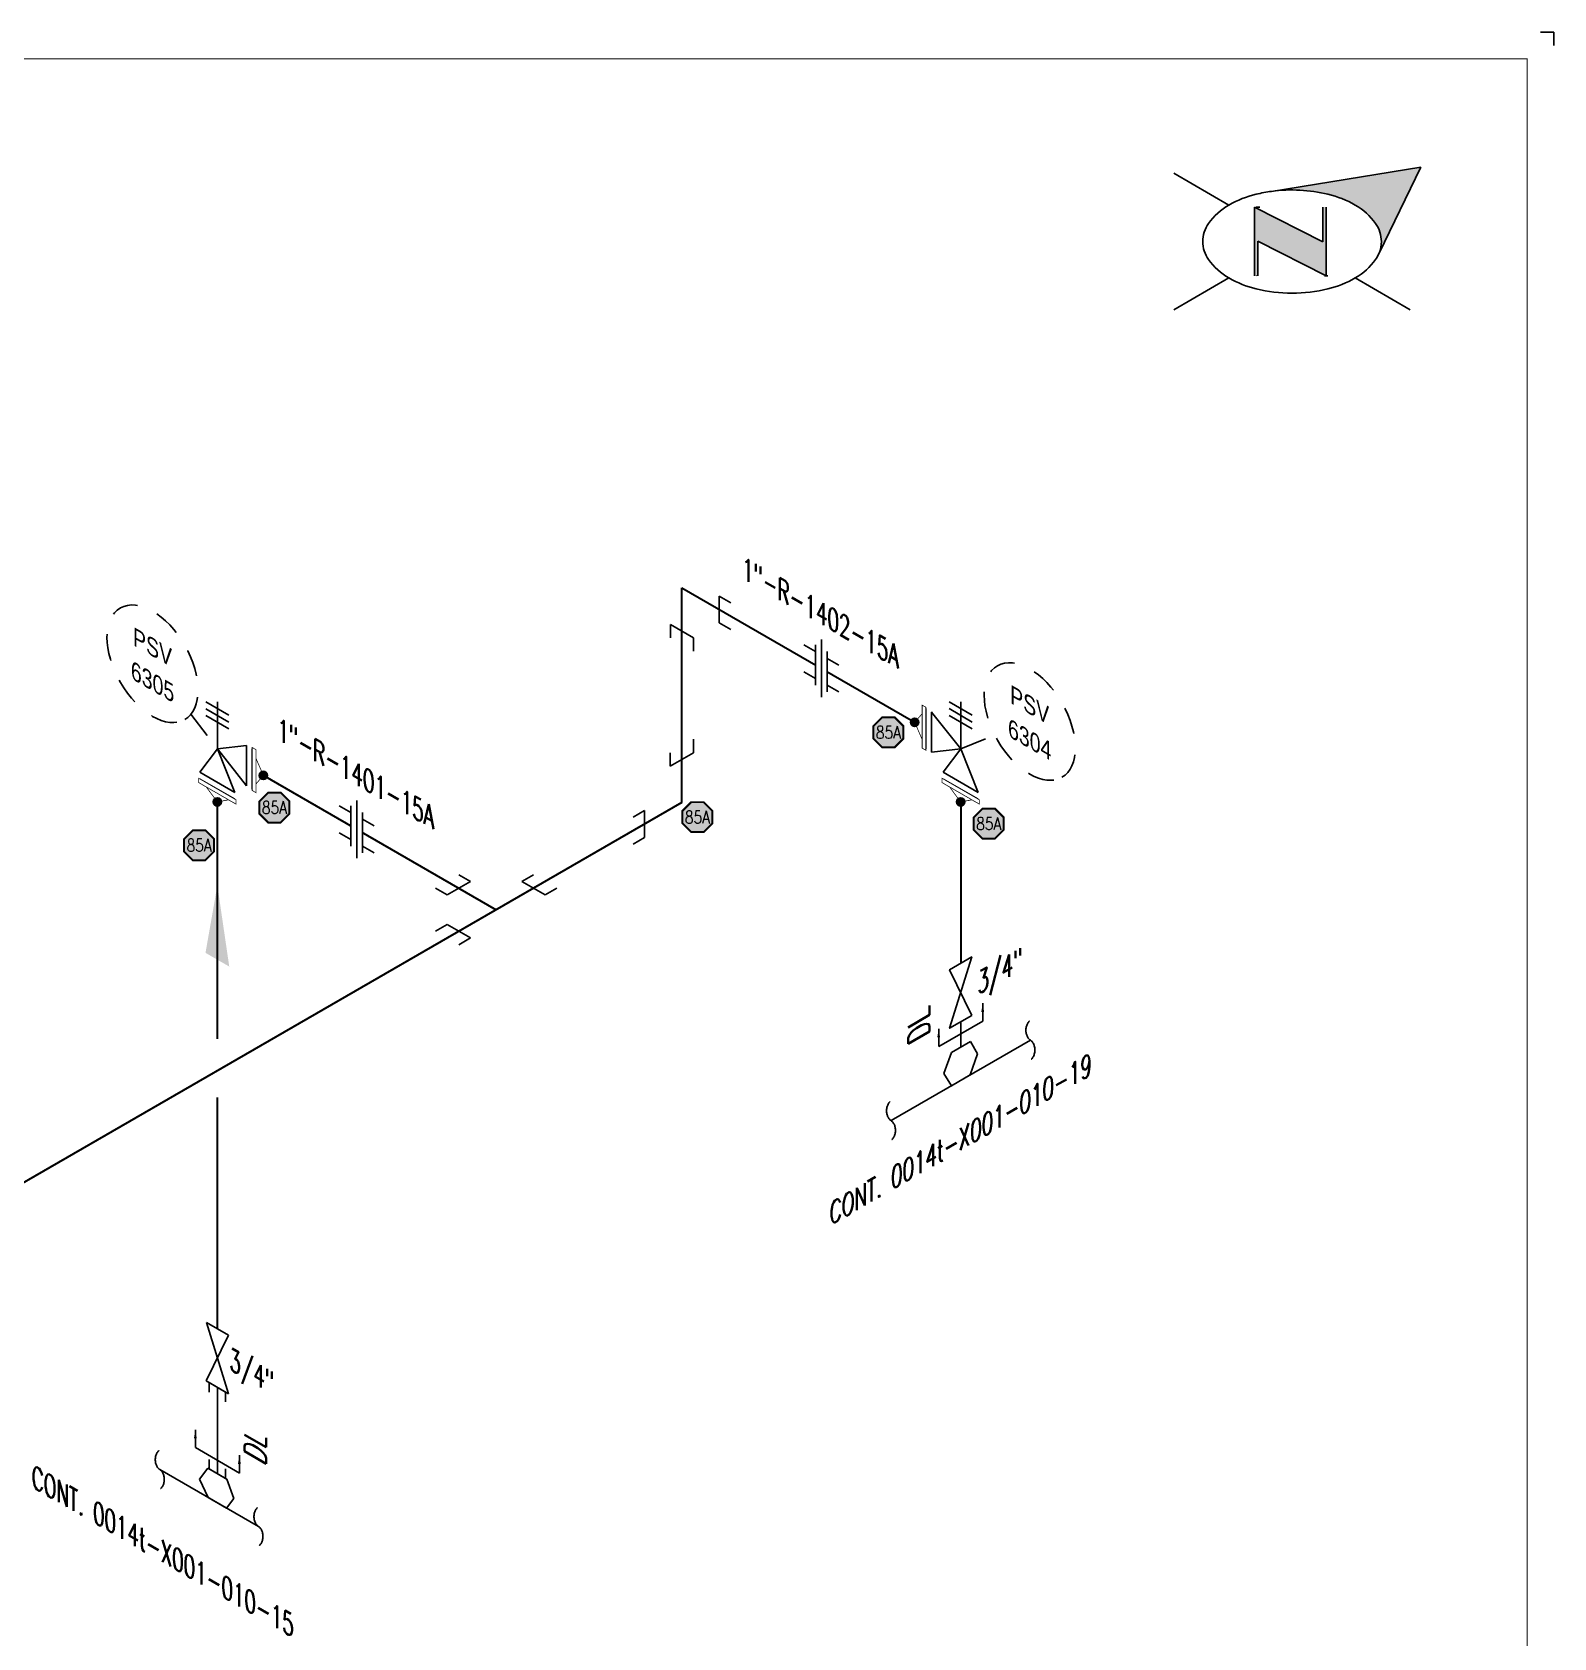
# Model space of a CAD drawing. Header units: inches. Extents: x 0 to 17.2, y 0 to 11.2.
# Drawn here: x 10.16 to 17.25, y 3.76 to 11.25 of the extents above; entities that cross this region are included whole.
import ezdxf
from ezdxf.enums import TextEntityAlignment as Align

# ---------------------------------------------------------------- set-up
doc = ezdxf.new("R2010")
doc.units = ezdxf.units.IN
doc.header["$MEASUREMENT"] = 0
doc.linetypes.add('HIDDEN2', pattern=[0.1875, 0.125, -0.0625])
for name, color, linetype in [('3', 1, 'Continuous'), ('BORDER', 3, 'Continuous'), ('COMP', 1, 'Continuous'), ('Continuation', 7, 'Continuous'), ('DL', 20, 'Continuous'), ('FITTINGS', 4, 'Continuous'), ('FLOW', 1, 'Continuous'), ('PART_PCML', 7, 'Continuous'), ('PIPE-ANNO', 150, 'HIDDEN2'), ('TEXT', 7, 'Continuous'), ('UNAS.PIPE', 251, 'Continuous'), ('Welds', 7, 'Continuous')]:
    doc.layers.add(name, color=color, linetype=linetype)
doc.layers.add('PIPE', color=7, linetype='Continuous', lineweight=30)
doc.styles.add('ISO30', font='simplex.shx', dxfattribs={"width": 0.85, "oblique": 30, "height": 0.075})
doc.styles.add('PART_Standard', font='romans', dxfattribs={"width": 0.8, "height": 0.09})
doc.styles.add('Richmond', font='arial.ttf')
doc.styles.add('SIMPLEX', font='ROMANS')
doc.styles.get("Standard").update_dxf_attribs({"font": 'arial.ttf'})
doc.dimstyles.new('Richmond', dxfattribs={"dimtxt": 0.18, "dimasz": 0.18, "dimexe": 0.18, "dimexo": 0.0625, "dimgap": 0.09, "dimtad": 0, "dimtih": 1, "dimtoh": 1, "dimdec": 4, "dimzin": 0, "dimdsep": 46, "dimtxsty": 'Richmond', "dimcen": 0.09, "dimadec": 0, "dimazin": 0, "dimtfac": 1, "dimtdec": 4, "dimtofl": 0, "dimtmove": 0, "dimatfit": 3, "dimfxl": 1, "dimtolj": 1, "dimtzin": 0, "dimarcsym": 0})

# ---------------------------------------------------------------- blocks, each defined once
blk = doc.blocks.new('north2')
at = {"layer": 'BORDER'}
for points in [[(-0.706, -0.7673, -0.156851), (-0.679, -0.8512, -0.095667), (-0.6893, -0.9048), (-0.4945, -0.5044), (-1.1905, -0.6173, -0.092194), (-0.9281, -0.6306, -0.072341), (-0.8009, -0.6813, -0.106617)], [(-0.9381, -1.0109), (-0.9364, -1.0092), (-0.9364, -0.6907), (-0.9524, -0.6907), (-0.9524, -0.8533), (-1.2701, -0.6907), (-1.2701, -0.7067), (-1.2701, -1.0118), (-1.254, -1.0118), (-1.254, -0.8492)]]:
    blk.add_hatch(color=7, dxfattribs=at).paths.add_polyline_path(points)
at = {"layer": 'BORDER', "color": 7}
for p, q in [((-0.4945, -0.5044), (-1.1905, -0.6173)), ((-0.4945, -0.5044), (-0.6893, -0.9048)), ((-1.3895, -0.6813), (-1.6462, -0.5331)), ((-1.2701, -0.6907), (-1.2701, -1.0118)), ((-0.9524, -0.8533), (-1.2701, -0.6907)), ((-1.2701, -0.7067), (-1.2701, -0.6907)), ((-1.262, -0.6907), (-1.246, -0.6907)), ((-0.9524, -0.6907), (-0.9524, -0.8533)), ((-0.9364, -0.6907), (-0.9364, -1.0118)), ((-0.9364, -1.0118), (-1.254, -0.8492)), ((-1.254, -0.8492), (-1.254, -1.0118)), ((-1.3895, -1.0211), (-1.6462, -1.1694)), ((-1.2603, -1.0109), (-1.262, -1.0092)), ((-0.9283, -1.0118), (-0.9444, -1.0118)), ((-0.8009, -1.0211), (-0.5441, -1.1694))]:
    blk.add_line(p, q, dxfattribs=at)
for centre, radius, start, end in [((-1.1517, -1.0932), 0.4756, 103.44948, 120), ((-1.0952, -1.3294), 0.7185, 97.62035, 103.44948), ((-1.0952, -1.3294), 0.7185, 76.55052, 97.62035), ((-1.0387, -1.0932), 0.4756, 60, 76.55052), ((-1.2376, -0.9443), 0.3037, 120, 144.34287), ((-0.9527, -0.9443), 0.3037, 35.65713, 60), ((-1.3674, -0.8512), 0.144, 144.34287, 180), ((-0.823, -0.8512), 0.144, 360, 35.65713), ((-1.3674, -0.8512), 0.144, 180, 215.65713), ((-0.823, -0.8512), 0.144, 337.57958, 360), ((-1.2376, -0.7582), 0.3037, 215.65713, 240), ((-0.9527, -0.7582), 0.3037, 300, 324.34287), ((-0.823, -0.8512), 0.144, 324.34287, 337.55468), ((-1.1517, -0.6093), 0.4756, 240, 256.55052), ((-1.0387, -0.6093), 0.4756, 283.44948, 300), ((-1.0952, -0.373), 0.7185, 256.55052, 270), ((-1.0952, -0.373), 0.7185, 270, 283.44948)]:
    blk.add_arc(centre, radius, start, end, dxfattribs=at)
blk = doc.blocks.new('A$C6804a2e5')
blk.add_blockref('north2', (0, 0))
blk = doc.blocks.new('A$C860dd1f6')
at = {"layer": 'PIPE'}
blk.add_blockref('A$C6804a2e5', (0, 0), dxfattribs=at)
blk = doc.blocks.new('Border')
at = {"layer": 'BORDER', "const_width": 0.005}
blk.add_lwpolyline([(0.25, 0.25), (17.25, 0.25), (17.25, 11.25), (0.25, 11.25)], close=True, dxfattribs=at)
blk = doc.blocks.new('2_SOCKET_SINGLE_30')
at = {"color": 0, "linetype": 'ByBlock', "lineweight": -2}
for p, q in [((0, 0.0625), (0.0541, 0.0937)), ((0, 0.0625), (0, -0.0625)), ((0, -0.0625), (0.0541, -0.0313))]:
    blk.add_line(p, q, dxfattribs=at)
blk = doc.blocks.new('DL_Vert_30')
at = {"layer": 'DL', "style": 'ISO30', "oblique": 30, "width": 0.85}
blk.add_text('DL', height=0.1, rotation=90, dxfattribs=at).set_placement((0, 0))
blk = doc.blocks.new('1_Text_330')
at = {"layer": 'TEXT', "style": 'PART_Standard', "oblique": 330, "width": 0.8}
blk.add_attdef('3/4"', (0, 0), '', height=0.09, rotation=330, dxfattribs=at)
blk = doc.blocks.new('1_Cont_330')
at = {"layer": 'Continuation', "style": 'PART_Standard', "oblique": 330, "width": 0.8}
blk.add_attdef('CONT.', (0, 0), '', height=0.09, rotation=330, dxfattribs=at)
blk = doc.blocks.new('1_BREAK-PIPE_PIPE_00')
at = {"color": 0, "linetype": 'ByBlock', "lineweight": -2}
for centre, major_axis in [((-0.03, 0.092), (0, -0.101)), ((0.03, -0.092), (0, 0.101))]:
    blk.add_ellipse(centre, major_axis=major_axis, ratio=0.711978, start_param=0.427466, end_param=3.141593, dxfattribs=at)
blk = doc.blocks.new('1_Tilde_00')
at = {"layer": 'PIPE-ANNO', "xscale": -0.5000000000000001, "yscale": 0.5, "zscale": 0.5}
blk.add_blockref('1_BREAK-PIPE_PIPE_00', (0, 0), dxfattribs=at)
blk = doc.blocks.new('3_VALVE_FLANGE_PSV_330')
at = {"color": 0, "linetype": 'ByBlock', "lineweight": -2}
for p, q in [((0.0538, 0.1564), (-0.0538, 0.2186)), ((0.0538, 0.1252), (-0.0538, 0.1873)), ((0.0538, 0.0939), (-0.0538, 0.1561))]:
    blk.add_line(p, q, dxfattribs=at)
for points in [[(0.1353, -0.1719), (0.1624, -0.1875), (0.1624, 0), (0.1353, 0.0156)], [(0.0812, -0.2031), (0.0812, -0.2344), (-0.0812, -0.1406), (-0.0812, -0.1094)]]:
    blk.add_wipeout(points, dxfattribs=at)
blk.add_wipeout([(0.1353, 0.0156), (0, 0), (-0.0812, -0.1094), (0.0812, -0.2031), (0, 0), (0.1353, -0.1719)], dxfattribs=at)
for p, q in [((0, 0), (0, 0.2187)), ((0.1353, 0.0156), (0, 0)), ((0.1353, 0.0156), (0.1353, -0.1719)), ((0.1353, 0.0156), (0.1353, -0.1719)), ((-0.0812, -0.1094), (0, 0)), ((0, 0), (0.1353, -0.1719)), ((0, 0), (0.0812, -0.2031)), ((0.1624, 0), (0.1624, -0.1875)), ((0.0812, -0.2031), (-0.0812, -0.1094)), ((-0.0812, -0.1094), (0.0812, -0.2031)), ((-0.0812, -0.1406), (0.0812, -0.2344))]:
    blk.add_line(p, q, dxfattribs=at)
blk = doc.blocks.new('2_UNION_THREAD_30')
at = {"color": 0, "linetype": 'ByBlock', "lineweight": -2}
blk.add_wipeout([(-0.0271, -0.1094), (0.0271, -0.0781), (0.0271, 0.1094), (-0.0271, 0.0781)], dxfattribs=at)
for p, q in [((-0.0271, 0.0781), (-0.0271, -0.1094)), ((0, 0.1345), (0, -0.1345)), ((0.0271, 0.1094), (0.0271, -0.0781))]:
    blk.add_line(p, q, dxfattribs=at)
blk = doc.blocks.new('AM9A04')
at = {"linetype": 'Continuous', "const_width": 0.01}
blk.add_lwpolyline([(0, -0.289), (0, 0.289), (-0.05, 0.318), (-0.05, -0.26)], close=True, dxfattribs=at)
at = {"const_width": 0.01}
blk.add_lwpolyline([(-0.05, -0.144), (-0.15, 0.087), (-0.05, 0.202)], dxfattribs=at)
blk = doc.blocks.new('A09')
at = {"layer": 'Welds'}
h = blk.add_hatch(color=256, dxfattribs=at)
h.dxf.hatch_style = 1
h.paths.add_polyline_path([(-0.03, 0, 1), (0.03, 0, 1)])
blk.add_circle((0, 0), 0.03, dxfattribs=at)
blk = doc.blocks.new('*U93')
blk.add_wipeout([(0.052, -0.03), (0.0173, -0.07), (0.0173, -0.1101), (0, -0.1001), (0, 0.1001), (0.0173, 0.0901), (0.0173, 0.05)]).dxf.layer = 'COMP'
at = {"layer": '3', "xscale": 0.65, "yscale": 0.65, "zscale": 0.65}
blk.add_blockref('A09', (0.052, -0.03), dxfattribs=at)
at = {"layer": 'COMP', "xscale": 0.3466300616258731, "yscale": 0.3466300616258731, "zscale": 0.3466300616258731, "rotation": 180}
blk.add_blockref('AM9A04', (0, 0), dxfattribs=at)
blk = doc.blocks.new('*U92')
blk.add_wipeout([(0.052, -0.03), (0.0173, -0.07), (0.0173, -0.1101), (0, -0.1001), (0, 0.1001), (0.0173, 0.0901), (0.0173, 0.05)]).dxf.layer = 'COMP'
at = {"layer": '3', "xscale": 0.65, "yscale": 0.65, "zscale": 0.65}
blk.add_blockref('A09', (0.052, -0.03), dxfattribs=at)
at = {"layer": 'COMP', "xscale": 0.3466300616258731, "yscale": 0.3466300616258731, "zscale": 0.3466300616258731, "rotation": 180}
blk.add_blockref('AM9A04', (0, 0), dxfattribs=at)
blk = doc.blocks.new('1_ID-BUBBLE_INSTRUMENT_330')
at = {"color": 0, "linetype": 'ByBlock', "lineweight": -2, "extrusion": (0, 0, -1)}
blk.add_ellipse((0, 0), major_axis=(0.1502, -0.2601), ratio=0.57735, dxfattribs=at)
at = {"color": 0, "linetype": 'ByBlock', "lineweight": -2, "oblique": 330}
for tag, p in [('INST.TYPE', (0.0187, 0.067)), ('NUM', (0.0187, -0.0943))]:
    blk.add_attdef(tag, text='', height=0.075, rotation=330, dxfattribs=at).set_placement(p, align=Align.MIDDLE_CENTER)
blk = doc.blocks.new('2_TEE_SOCKET_30')
at = {"color": 0, "linetype": 'ByBlock', "lineweight": -2}
for p, q in [((0.0541, 0.2321), (-0.0541, 0.1696)), ((-0.0541, 0.1696), (-0.0541, 0.2321)), ((0.0541, 0.2321), (0.0541, 0.2946)), ((0.174, 0.1629), (0.2281, 0.1942)), ((0.174, 0.1629), (0.174, 0.0379)), ((0.174, 0.0379), (0.2281, 0.0692)), ((-0.0541, -0.2321), (0.0541, -0.1696)), ((0.0541, -0.1696), (0.0541, -0.2321)), ((-0.0541, -0.2321), (-0.0541, -0.2946))]:
    blk.add_line(p, q, dxfattribs=at)
blk = doc.blocks.new('2_ELBOW_SOCKET_30')
at = {"color": 0, "linetype": 'ByBlock', "lineweight": -2}
for p, q in [((0.174, 0.1629), (0.2281, 0.1942)), ((0.174, 0.1629), (0.174, 0.0379)), ((0.174, 0.0379), (0.2281, 0.0692)), ((-0.0541, -0.2321), (0.0541, -0.1696)), ((0.0541, -0.1696), (0.0541, -0.2321)), ((-0.0541, -0.2321), (-0.0541, -0.2946))]:
    blk.add_line(p, q, dxfattribs=at)
blk = doc.blocks.new('2_ELBOW_SOCKET_330')
at = {"color": 0, "linetype": 'ByBlock', "lineweight": -2}
for p, q in [((0.174, -0.1629), (0.174, -0.0379)), ((0.174, -0.0379), (0.2281, -0.0692)), ((0.0541, -0.2321), (-0.0541, -0.1696)), ((-0.0541, -0.1696), (-0.0541, -0.2321)), ((0.174, -0.1629), (0.2281, -0.1942)), ((0.0541, -0.2321), (0.0541, -0.2946))]:
    blk.add_line(p, q, dxfattribs=at)
blk = doc.blocks.new('VALVE_THREAD_PSV_30')
at = {"color": 0, "linetype": 'ByBlock', "lineweight": -2}
blk.add_wipeout([(-0.0406, -0.1016), (0, 0), (0.0677, 0.0859), (0.0677, -0.0078), (0, 0), (0.0406, -0.0547)], dxfattribs=at)
for p, q in [((-0.0269, 0.0782), (0.0269, 0.1093)), ((-0.0269, 0.0626), (0.0269, 0.0937)), ((-0.0269, 0.047), (0.0269, 0.078)), ((0, 0), (0, 0.1094)), ((0.0677, 0.0859), (0, 0)), ((0.0677, 0.0859), (0.0677, -0.0078)), ((-0.0406, -0.1016), (0, 0)), ((0, 0), (0.0677, -0.0078)), ((0, 0), (0.0406, -0.0547)), ((0.0406, -0.0547), (-0.0406, -0.1016))]:
    blk.add_line(p, q, dxfattribs=at)
blk = doc.blocks.new('3_VALVE_FLANGE_PSV_30')
at = {"color": 0, "linetype": 'ByBlock', "lineweight": -2}
for p, q in [((0.1353, 0.1719), (0.1353, -0.0156)), ((0.0812, -0.1094), (-0.0812, -0.2031))]:
    blk.add_line(p, q, dxfattribs=at)
for points in [[(0.1353, 0.1719), (0.1624, 0.1875), (0.1624, 0), (0.1353, -0.0156)], [(-0.0812, -0.2031), (-0.0812, -0.2344), (0.0812, -0.1406), (0.0812, -0.1094)]]:
    blk.add_wipeout(points, dxfattribs=at)
for p, q in [((0.1353, -0.0156), (0.1353, 0.1719)), ((0.1624, 0), (0.1624, 0.1875)), ((0.0812, -0.1094), (-0.0812, -0.2031)), ((0.0812, -0.1406), (-0.0812, -0.2344))]:
    blk.add_line(p, q, dxfattribs=at)
at = {"color": 0, "linetype": 'ByBlock', "lineweight": -2, "xscale": 2, "yscale": 2, "zscale": 2}
blk.add_blockref('VALVE_THREAD_PSV_30', (0, 0), dxfattribs=at)
blk = doc.blocks.new('1_ARROW_FLOW_30')
at = {"color": 0, "linetype": 'ByBlock'}
blk.add_solid([(-0.15, -0.1505), (0.15, 0.0866), (-0.15, -0.0227)], dxfattribs=at)
blk = doc.blocks.new('1_Cont_30')
at = {"layer": 'Continuation', "style": 'PART_Standard', "oblique": 30, "width": 0.8}
blk.add_attdef('CONT', (0, 0), '', height=0.09, rotation=30, dxfattribs=at)
blk = doc.blocks.new('DL_Vert_330')
at = {"layer": 'DL', "style": 'ISO30', "oblique": 330, "width": 0.85}
blk.add_text('DL', height=0.1, rotation=90, dxfattribs=at).set_placement((0, 0))
blk = doc.blocks.new('1_Text_30')
at = {"layer": 'TEXT', "style": 'PART_Standard', "oblique": 30, "width": 0.8}
blk.add_attdef('TEXT', (0, 0), '', height=0.09, rotation=30, dxfattribs=at)
blk = doc.blocks.new('PART_PCML')
blk.add_hatch(color=0).paths.add_polyline_path([(-0.0699, -0.029), (-0.029, -0.0699), (0.029, -0.0699), (0.0699, -0.029), (0.0699, 0.029), (0.029, 0.0699), (-0.029, 0.0699), (-0.0699, 0.029)])
at = {"color": 7, "const_width": 0.009}
blk.add_lwpolyline([(-0.0699, 0.029), (-0.029, 0.0699), (0.029, 0.0699), (0.0699, 0.029), (0.0699, -0.029), (0.029, -0.0699), (-0.029, -0.0699), (-0.0699, -0.029), (-0.0699, 0.029), (-0.029, 0.0699)], dxfattribs=at)
at = {"color": 18, "true_color": 0x000000}
blk.add_lwpolyline([(-0.029, 0.0699), (-0.0699, 0.029), (-0.0699, -0.029), (-0.029, -0.0699), (0.029, -0.0699), (0.0699, -0.029), (0.0699, 0.029), (0.029, 0.0699)], close=True, dxfattribs=at)
at = {"color": 7, "true_color": 0xffffff, "style": 'SIMPLEX', "width": 0.8, "flags": 1}
for tag, p in [('CIRCUIT', (-0.0939, 0.0889)), ('DM', (-0.0527, -0.1332)), ('TYPE', (-0.0749, -0.2043))]:
    blk.add_attdef(tag, p, '', height=0.0586, dxfattribs=at)
at = {"color": 7, "true_color": 0xffffff, "style": 'SIMPLEX', "width": 0.8}
blk.add_attdef('DMDISP', text='', height=0.0586, dxfattribs=at).set_placement((0, 0), align=Align.MIDDLE_CENTER)
blk = doc.blocks.new('*U91')
at = {"color": 20, "linetype": 'ByBlock', "ltscale": 0.7}
blk.add_line((-0.1026, 0.1218), (0.1026, 0.0032), dxfattribs=at)
for points in [[(-0.1026, 0.2043), (-0.1026, 0.1218)], [(0.1026, 0.0859), (0.1026, 0.0032)]]:
    blk.add_leader(points, dimstyle='Richmond', override={"dimasz": 0.04, "dimgap": 0.09, "dimtad": 0}, dxfattribs=at)
blk = doc.blocks.new('*U104')
at = {"color": 20, "linetype": 'ByBlock', "ltscale": 0.7}
blk.add_line((0.1026, 0.1218), (-0.1026, 0.0032), dxfattribs=at)
for points in [[(0.1026, 0.2043), (0.1026, 0.1218)], [(-0.1026, 0.0859), (-0.1026, 0.0032)]]:
    blk.add_leader(points, dimstyle='Richmond', override={"dimasz": 0.04, "dimgap": 0.09, "dimtad": 0}, dxfattribs=at)

msp = doc.modelspace()

# ---------------------------------------------------------------- linework, layer by layer
for p, q in [((17.1875, 11.25), (17.25, 11.25)), ((17.25, 11.25), (17.25, 11.1875))]:
    msp.add_line(p, q)
at = {"layer": 'PIPE'}
for p, q in [((13.1866, 7.6587), (13.1866, 8.6587)), ((13.1866, 8.6587), (14.4857, 7.9087)), ((11.0216, 7.9087), (12.3206, 7.1587)), ((14.4857, 7.9087), (14.4857, 6.9087)), ((13.1866, 7.6587), (6.6914, 3.9087))]:
    msp.add_line(p, q, dxfattribs=at)
at = {"layer": 'PIPE', "linetype": 'Continuous'}
for p, q in [((11.0216, 6.5568), (11.0216, 7.9087)), ((11.0216, 5.2049), (11.0216, 6.2837))]:
    msp.add_line(p, q, dxfattribs=at)
at = {"layer": 'UNAS.PIPE'}
for p, q in [((14.4857, 6.3632), (14.4857, 6.9087)), ((14.1609, 6.1757), (14.8104, 6.5507)), ((10.7533, 4.549), (11.213, 4.2836))]:
    msp.add_line(p, q, dxfattribs=at)
at = {"layer": 'UNAS.PIPE', "linetype": 'ByBlock'}
for p, q in [((10.9701, 4.9619), (11.0729, 5.1753)), ((11.0729, 5.1753), (10.9706, 5.2344)), ((10.9706, 5.2344), (11.073, 4.9024)), ((11.073, 4.9024), (10.9701, 4.9619)), ((10.9389, 4.5034), (10.9777, 4.5551)), ((10.9779, 4.4194), (10.9389, 4.5034)), ((11.0655, 4.5044), (10.9777, 4.5551)), ((11.0655, 4.5044), (11.0983, 4.4148)), ((11.0643, 4.3694), (10.9779, 4.4194)), ((11.0983, 4.4148), (11.0643, 4.3694))]:
    msp.add_line(p, q, dxfattribs=at)
at = {"layer": 'UNAS.PIPE', "linetype": 'Continuous'}
msp.add_line((11.0216, 4.5297), (11.0216, 4.9322), dxfattribs=at)

# ---------------------------------------------------------------- block references
for name, p in [('DL_Vert_330', (14.341, 6.5771)), ('1_Tilde_00', (14.8104, 6.5507)), ('1_Tilde_00', (14.1609, 6.1757)), ('1_Tilde_00', (10.7533, 4.549)), ('1_Tilde_00', (11.213, 4.2836))]:
    msp.add_blockref(name, p)
at = {"layer": 'BORDER'}
for name, p in [('Border', (-0.125, -0.125)), ('A$C860dd1f6', (17.125, 11.125))]:
    msp.add_blockref(name, p, dxfattribs=at)
at = {"layer": 'Continuation'}
msp.add_blockref('1_Cont_330', (10.1564, 4.4697), dxfattribs=at).add_auto_attribs({'CONT.': 'CONT. 0014t-X001-010-15'})
at = {"layer": 'DL'}
for name, p in [('*U91', (11.0216, 4.5297)), ('DL_Vert_30', (11.2484, 4.5618))]:
    msp.add_blockref(name, p, dxfattribs=at)
at = {"layer": 'FITTINGS'}
msp.add_blockref('2_ELBOW_SOCKET_330', (13.1866, 8.6587), dxfattribs=at)
at = {"layer": 'FITTINGS', "xscale": -1, "rotation": 300.0000000000001}
msp.add_blockref('2_ELBOW_SOCKET_30', (13.1866, 7.6587), dxfattribs=at)
at = {"layer": 'FITTINGS', "rotation": 120}
msp.add_blockref('2_TEE_SOCKET_30', (12.3206, 7.1587), dxfattribs=at)
at = {"layer": 'FLOW', "rotation": 59.99999999999999}
msp.add_blockref('1_ARROW_FLOW_30', (11.0216, 7.099), dxfattribs=at)
at = {"layer": 'PART_PCML', "color": 13}
for p in [(13.2586, 7.5904), (10.9365, 7.4592)]:
    msp.add_blockref('PART_PCML', p, dxfattribs=at).add_auto_attribs({'DMDISP': '85A'})
at = {"layer": 'UNAS.PIPE'}
ref = msp.add_blockref('1_Text_330', (11.0777, 5.0169), dxfattribs=at)
ref.add_attrib('3/4"', '3/4"', (11.0777, 5.0169), dxfattribs={"height": 0.09, "rotation": 330, "style": 'PART_Standard', "oblique": 330, "width": 0.8})
for p, xscale, yscale, zscale, rotation in [((11.0216, 4.9322), 0.7131685043775329, 0.7131685043775329, 0.7131685043775329, 240.0047239548888), ((11.0216, 4.5297), 0.7131685043775327, 0.7131685043775327, 0.7131685043775327, 60.00472395488882)]:
    msp.add_blockref('2_SOCKET_SINGLE_30', p, dxfattribs=dict(at, xscale=xscale, yscale=yscale, zscale=zscale, rotation=rotation))

# ---------------------------------------------------------------- next in the draw order: block references
at = {"layer": 'FITTINGS', "xscale": -1}
for name, p in [('2_UNION_THREAD_30', (13.8362, 8.2837)), ('3_VALVE_FLANGE_PSV_30', (14.4857, 7.9087)), ('2_UNION_THREAD_30', (11.6711, 7.5337))]:
    msp.add_blockref(name, p, dxfattribs=at)
at = {"layer": 'FITTINGS'}
msp.add_blockref('3_VALVE_FLANGE_PSV_330', (11.0216, 7.9087), dxfattribs=at)

# ---------------------------------------------------------------- next in the draw order: wipeouts: each hides what was drawn before it
for points in [[(14.5371, 6.6656), (14.4342, 6.6062), (14.4857, 6.7723), (14.4342, 6.8789), (14.5371, 6.9384), (14.4857, 6.7723)], [(14.5293, 6.3883), (14.5646, 6.4863), (14.5311, 6.5444), (14.4421, 6.493), (14.4067, 6.395), (14.4421, 6.338)]]:
    msp.add_wipeout(points).dxf.layer = 'UNAS.PIPE'

# ---------------------------------------------------------------- next in the draw order: linework, layer by layer
at = {"layer": 'PIPE-ANNO'}
for p, q in [((10.8986, 8.0701), (11.0216, 7.9087)), ((14.4857, 7.9087), (14.645, 7.9718))]:
    msp.add_line(p, q, dxfattribs=at)
at = {"layer": 'UNAS.PIPE', "linetype": 'Continuous'}
for p, q in [((14.4421, 6.493), (14.5311, 6.5444)), ((14.5646, 6.4863), (14.5311, 6.5444)), ((14.4067, 6.395), (14.4421, 6.493)), ((14.5293, 6.3883), (14.5646, 6.4863)), ((14.4067, 6.395), (14.4421, 6.338)), ((14.4421, 6.338), (14.5293, 6.3883))]:
    msp.add_line(p, q, dxfattribs=at)
at = {"layer": 'UNAS.PIPE'}
msp.add_lwpolyline([(14.5371, 6.6656), (14.4342, 6.8789), (14.5371, 6.9384), (14.4342, 6.6062)], close=True, dxfattribs=at)

# ---------------------------------------------------------------- next in the draw order: block references
at = {"layer": 'COMP', "ltscale": 0.65, "rotation": 180}
msp.add_blockref('*U92', (14.3233, 8.0024), dxfattribs=at)
at = {"layer": 'COMP', "ltscale": 0.65}
msp.add_blockref('*U93', (11.1839, 7.8149), dxfattribs=at)
at = {"layer": 'COMP', "ltscale": 0.65, "xscale": -1, "rotation": 59.99999999999987}
for p in [(11.0216, 7.7212), (14.4857, 7.7212)]:
    msp.add_blockref('*U92', p, dxfattribs=at)
at = {"layer": 'Continuation'}
msp.add_blockref('1_Cont_30', (13.8756, 5.6862), dxfattribs=at).add_auto_attribs({'CONT': 'CONT. 0014t-X001-010-19'})
at = {"layer": 'DL'}
msp.add_blockref('*U104', (14.4857, 6.5182), dxfattribs=at)
at = {"layer": 'FITTINGS', "xscale": -1}
for p in [(13.8091, 8.2993), (11.644, 7.5493)]:
    msp.add_blockref('2_SOCKET_SINGLE_30', p, dxfattribs=at)
at = {"layer": 'FITTINGS', "xscale": -1, "rotation": 180}
for p in [(13.8632, 8.268), (11.6981, 7.518)]:
    msp.add_blockref('2_SOCKET_SINGLE_30', p, dxfattribs=at)
at = {"layer": 'PIPE-ANNO'}
msp.add_blockref('1_ID-BUBBLE_INSTRUMENT_330', (10.7196, 8.3054), dxfattribs=at).add_auto_attribs({'INST.TYPE': 'PSV', 'NUM': '6305'})
at = {"layer": 'TEXT'}
for p, values in [((13.4668, 8.7037), {'3/4"': '1"-R-1402-15A'}), ((11.3017, 7.9537), {'3/4"': '1"-R-1401-15A'})]:
    msp.add_blockref('1_Text_330', p, dxfattribs=at).add_auto_attribs(values)
at = {"layer": 'UNAS.PIPE'}
ref = msp.add_blockref('1_Text_30', (14.5645, 6.7616), dxfattribs=at)
ref.add_attrib('TEXT', '3/4"', (14.5645, 6.7616), dxfattribs={"height": 0.09, "rotation": 30, "style": 'PART_Standard', "oblique": 30, "width": 0.8})

# ---------------------------------------------------------------- next in the draw order: block references
at = {"layer": 'PART_PCML', "color": 13}
for p in [(14.1489, 7.9858), (11.2874, 7.6351), (14.6165, 7.5601)]:
    msp.add_blockref('PART_PCML', p, dxfattribs=at).add_auto_attribs({'DMDISP': '85A'})
at = {"layer": 'PIPE-ANNO'}
msp.add_blockref('1_ID-BUBBLE_INSTRUMENT_330', (14.8073, 8.0362), dxfattribs=at).add_auto_attribs({'INST.TYPE': 'PSV', 'NUM': '6304'})

doc.saveas('drawing.dxf')
